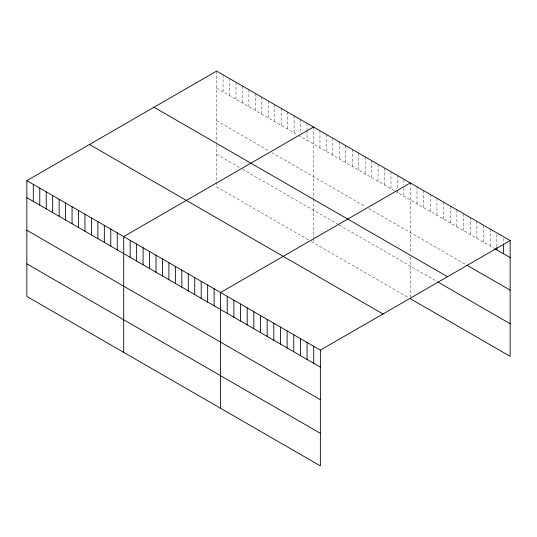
<?xml version="1.0" encoding="UTF-8"?>
<svg xmlns="http://www.w3.org/2000/svg" width="537" height="537" viewBox="0 0 537 537"><rect width="100%" height="100%" fill="white"/><g stroke="black" fill="none" stroke-linecap="round" stroke-linejoin="round"><path stroke-width="0.4" stroke-dasharray="2.69 2.01" d="M216.626 71.092L216.626 142.339M216.626 88.102L297.706 134.908M298.424 135.324L394.567 190.836M395.286 191.246L494.181 248.349M216.626 120.697L268.285 150.521M271.876 152.595L365.147 206.45M368.738 208.517L465.572 264.426M216.626 154.28L241.737 168.779M242.456 169.195L338.599 224.708M339.317 225.117L436.964 281.495M308.466 239.905L216.626 186.883L216.626 143.09M311.339 241.563L408.919 297.901M503.498 238.334L503.498 243.194M496.846 234.494L496.846 246.644M490.187 229.03L490.187 246.04M483.535 225.191L483.535 242.2M476.883 221.351L476.883 238.361M470.231 217.505L470.231 234.521M463.579 213.666L463.579 230.675M456.927 209.826L456.927 226.836M450.268 205.986L450.268 222.996M443.616 202.14L443.616 219.156M436.964 198.301L436.964 215.31M430.312 194.461L430.312 211.471M423.659 190.622L423.659 207.631M417.007 186.775L417.007 203.792M410.349 182.936L410.349 252.699M410.349 257.176L410.349 297.095M403.891 179.21L403.891 184.876M403.891 188.118L403.891 196.22M397.434 175.478L397.434 189.252M397.434 190.064L397.434 192.494M390.976 171.753L390.976 188.762M384.519 168.021L384.519 185.037M378.061 164.295L378.061 181.305M371.604 160.57L371.604 177.579M365.147 156.838L365.147 173.847M358.689 153.112L358.689 170.122M352.232 149.38L352.232 166.396M345.774 145.655L345.774 162.664M339.317 141.929L339.317 158.939M332.859 138.197L332.859 155.206M326.402 134.472L326.402 151.481M319.945 130.739L319.945 147.756M313.487 127.014L313.487 198.267M313.487 199.012L313.487 237.911M313.487 238.73L313.487 242.805M307.03 123.282L307.03 129.766M307.03 130.578L307.03 140.298M300.572 119.556L300.572 132.518M294.115 115.831L294.115 132.84M287.657 112.099L287.657 129.115M281.2 108.373L281.2 125.383M274.743 104.641L274.743 121.657M268.285 100.916L268.285 117.925M261.828 97.19L261.828 114.2M255.37 93.458L255.37 110.468M248.913 89.733L248.913 106.742M242.456 86.001L242.456 103.017M235.998 82.275L235.998 99.285M229.541 78.543L229.541 95.559M223.083 74.818L223.083 91.827"/><path stroke-width="0.81" d="M26.85 180.654L320.374 350.117L320.374 465.908L26.85 296.444L26.85 180.654L216.626 71.092L510.15 240.556L510.15 356.346L410.349 298.726M313.487 127.014L123.711 236.582L123.711 352.366M410.349 182.936L220.573 292.504L220.573 408.295M320.374 350.117L510.15 240.556M494.846 248.732L510.15 257.565M466.901 265.197L510.15 290.161M153.998 107.246L447.522 276.709M437.628 281.878L510.15 323.751M89.478 144.5L383.002 313.964M26.85 197.67L320.374 367.133M26.85 230.266L320.374 399.729M26.85 263.848L320.374 433.312M503.498 244.006L503.498 253.726M496.846 247.456L496.846 249.886M313.722 346.278L313.722 363.294M307.07 342.438L307.07 359.448M300.411 338.599L300.411 355.608M293.759 334.752L293.759 351.769M287.107 330.913L287.107 347.929M280.455 327.073L280.455 344.083M273.803 323.234L273.803 340.243M267.151 319.387L267.151 336.404M260.492 315.548L260.492 332.564M253.84 311.708L253.84 328.718M247.188 307.869L247.188 324.878M240.536 304.023L240.536 321.039M233.884 300.183L233.884 317.199M227.232 296.343L227.232 313.353M214.115 288.772L214.115 305.788M207.658 285.046L207.658 302.056M201.2 281.321L201.2 298.33M194.743 277.589L194.743 294.598M188.286 273.863L188.286 290.873M181.828 270.131L181.828 287.147M175.371 266.406L175.371 283.415M168.913 262.674L168.913 279.69M162.456 258.948L162.456 275.958M155.999 255.223L155.999 272.232M149.541 251.491L149.541 268.507M143.084 247.765L143.084 264.775M136.626 244.033L136.626 261.049M130.169 240.308L130.169 257.317M117.254 232.85L117.254 249.859M110.797 229.124L110.797 246.134M104.339 225.392L104.339 242.409M97.882 221.667L97.882 238.676M91.424 217.935L91.424 234.951M84.967 214.209L84.967 231.219M78.509 210.484L78.509 227.493M72.052 206.752L72.052 223.768M65.595 203.026L65.595 220.036M59.137 199.294L59.137 216.31M52.68 195.569L52.68 212.578M46.222 191.843L46.222 208.853M39.765 188.111L39.765 205.121M33.307 184.386L33.307 201.395"/></g></svg>
